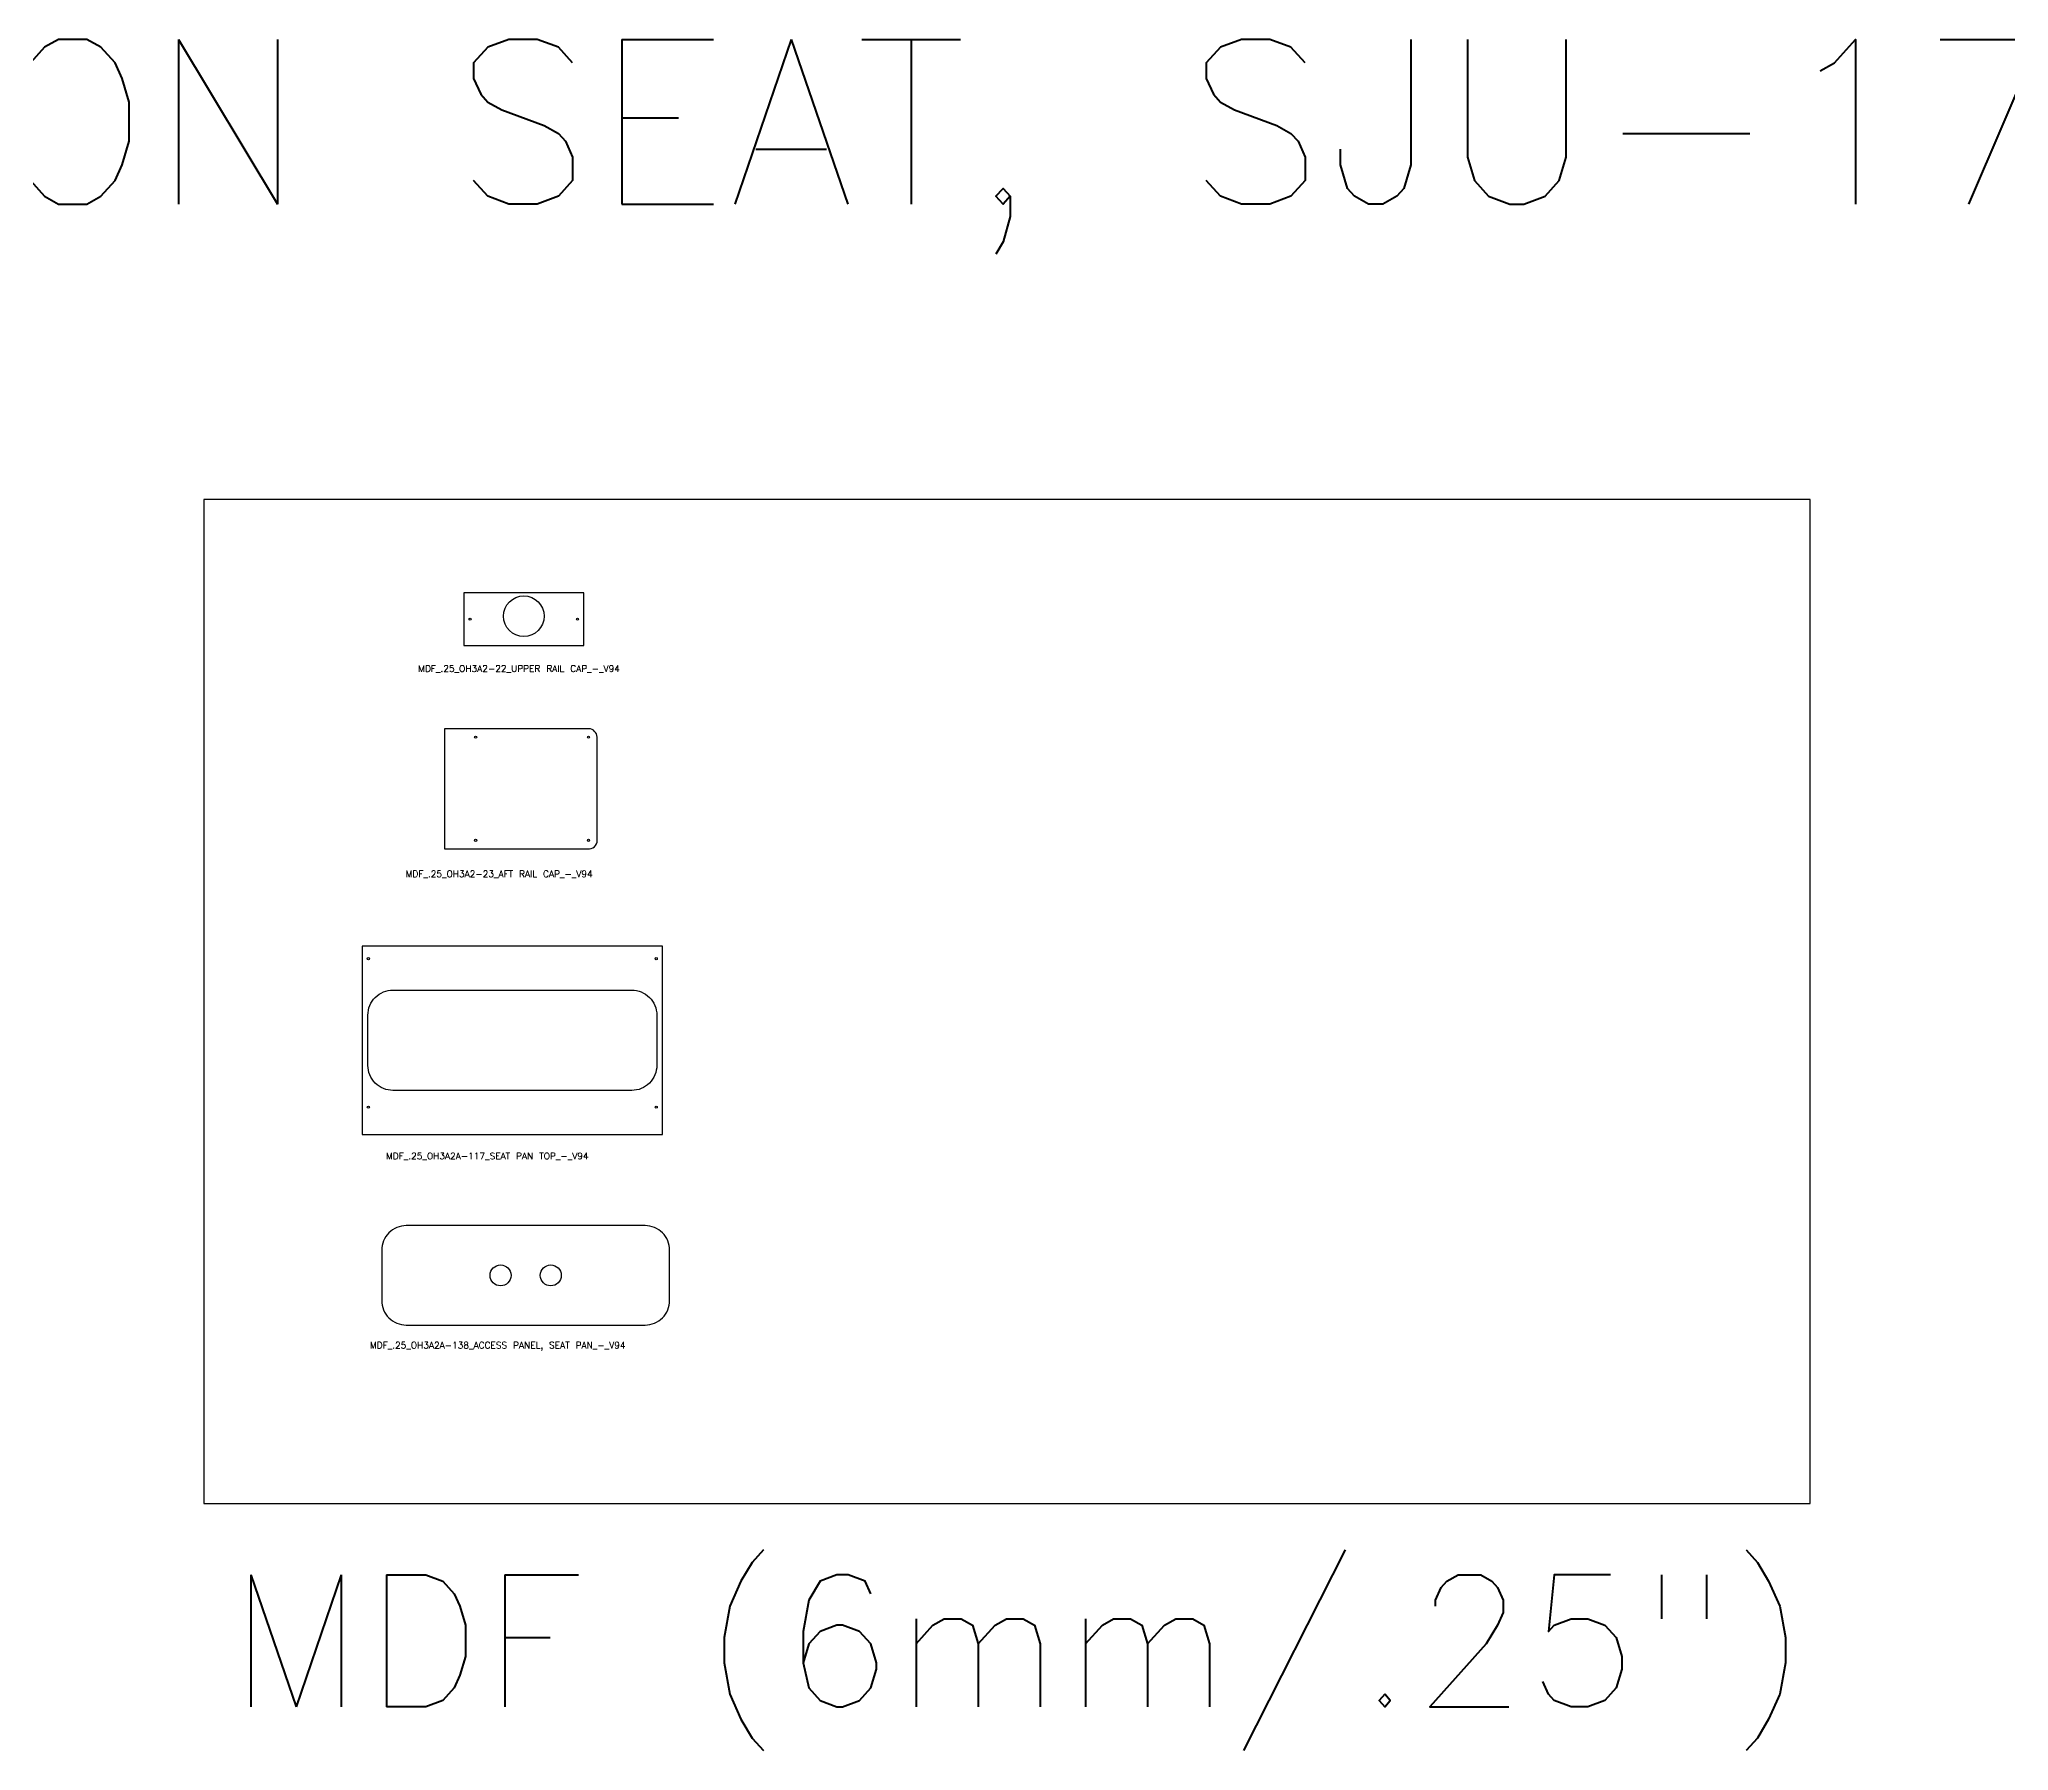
# Model space of a CAD drawing. Header units: millimetres. Extents: x 2758 to 41047, y 670 to 17125.
# Drawn here: x 18961 to 21950, y 827 to 3425 of the extents above; entities that cross this region are included whole.
import ezdxf

# ---------------------------------------------------------------- set-up
doc = ezdxf.new("R2010")
doc.units = ezdxf.units.MM
doc.styles.get("Standard").update_dxf_attribs({"font": 'txt.shx'})

msp = doc.modelspace()

# ---------------------------------------------------------------- linework, layer by layer
at = {"color": 0, "linetype": 'ByBlock', "lineweight": -2}
msp.add_lwpolyline([(21649.1, 1202), (21649.1, 2726), (19210.7, 2726), (19210.7, 1202)], close=True, dxfattribs=at)
for points in [[(19787.5, 2504.7), (19787.5, 2584.4), (19605.3, 2584.4), (19605.3, 2504.7)], [(19450.9, 2048.3), (19450.9, 1762.5), (19907.1, 1762.5), (19907.1, 2048.3)]]:
    msp.add_lwpolyline(points, close=True)
for points in [[(19576.1, 2196.1), (19793.5, 2196.1, 0.45804), (19807.9, 2208.8), (19807.9, 2365.6, 0.371185), (19795.2, 2378.3), (19576.1, 2378.3)], [(19497.8, 1981.6), (19860.2, 1981.6, -0.414214), (19898.3, 1943.5), (19898.3, 1867.3, -0.414214), (19860.2, 1829.2), (19497.8, 1829.2, -0.414214), (19459.7, 1867.3), (19459.7, 1943.5, -0.414214)], [(19480.7, 1510.4, 0.414214), (19518, 1473.1), (19880.4, 1473.1, 0.414214), (19917.8, 1510.4), (19917.8, 1586.6, 0.414214), (19880.4, 1624), (19518, 1624, 0.414214), (19480.7, 1586.6)]]:
    msp.add_lwpolyline(points, format="xyb", close=True)
for centre, radius in [((19696.4, 2549.1), 30.8), ((19614.8, 2544.5), 1.59), ((19777.9, 2544.5), 1.59), ((19623.3, 2365.6), 1.59), ((19794.7, 2365.6), 1.59), ((19623.3, 2208.8), 1.59), ((19794.7, 2208.8), 1.59), ((19460.4, 2029.2), 1.59), ((19897.5, 2029.2), 1.59), ((19460.4, 1803.8), 1.59), ((19897.5, 1803.8), 1.59), ((19661.1, 1548.5), 15.9), ((19737.3, 1548.5), 15.9)]:
    msp.add_circle(centre, radius)

# ---------------------------------------------------------------- texts
at = {"color": 0}
msp.add_text('OH3A2 - ASSY, EJECTION SEAT, SJU-17', height=250, dxfattribs=at).set_placement((14871.7, 3174.7))
for s, height, p in [('MDF_.25_OH3A2-22_UPPER RAIL CAP_-_V94', 10, (19536, 2464.5)), ('MDF_.25_OH3A2-23_AFT RAIL CAP_-_V94', 10, (19517, 2152.9)), ('MDF_.25_OH3A2A-117_SEAT PAN TOP_-_V94', 10, (19487.2, 1724.7)), ('MDF_.25_OH3A2A-138_ACCESS PANEL, SEAT PAN_-_V94', 10, (19462.8, 1437.4)), ('MDF (6mm/.25")', 200, (19247.8, 893.8))]:
    msp.add_text(s, height=height).set_placement(p)

doc.saveas('drawing.dxf')
